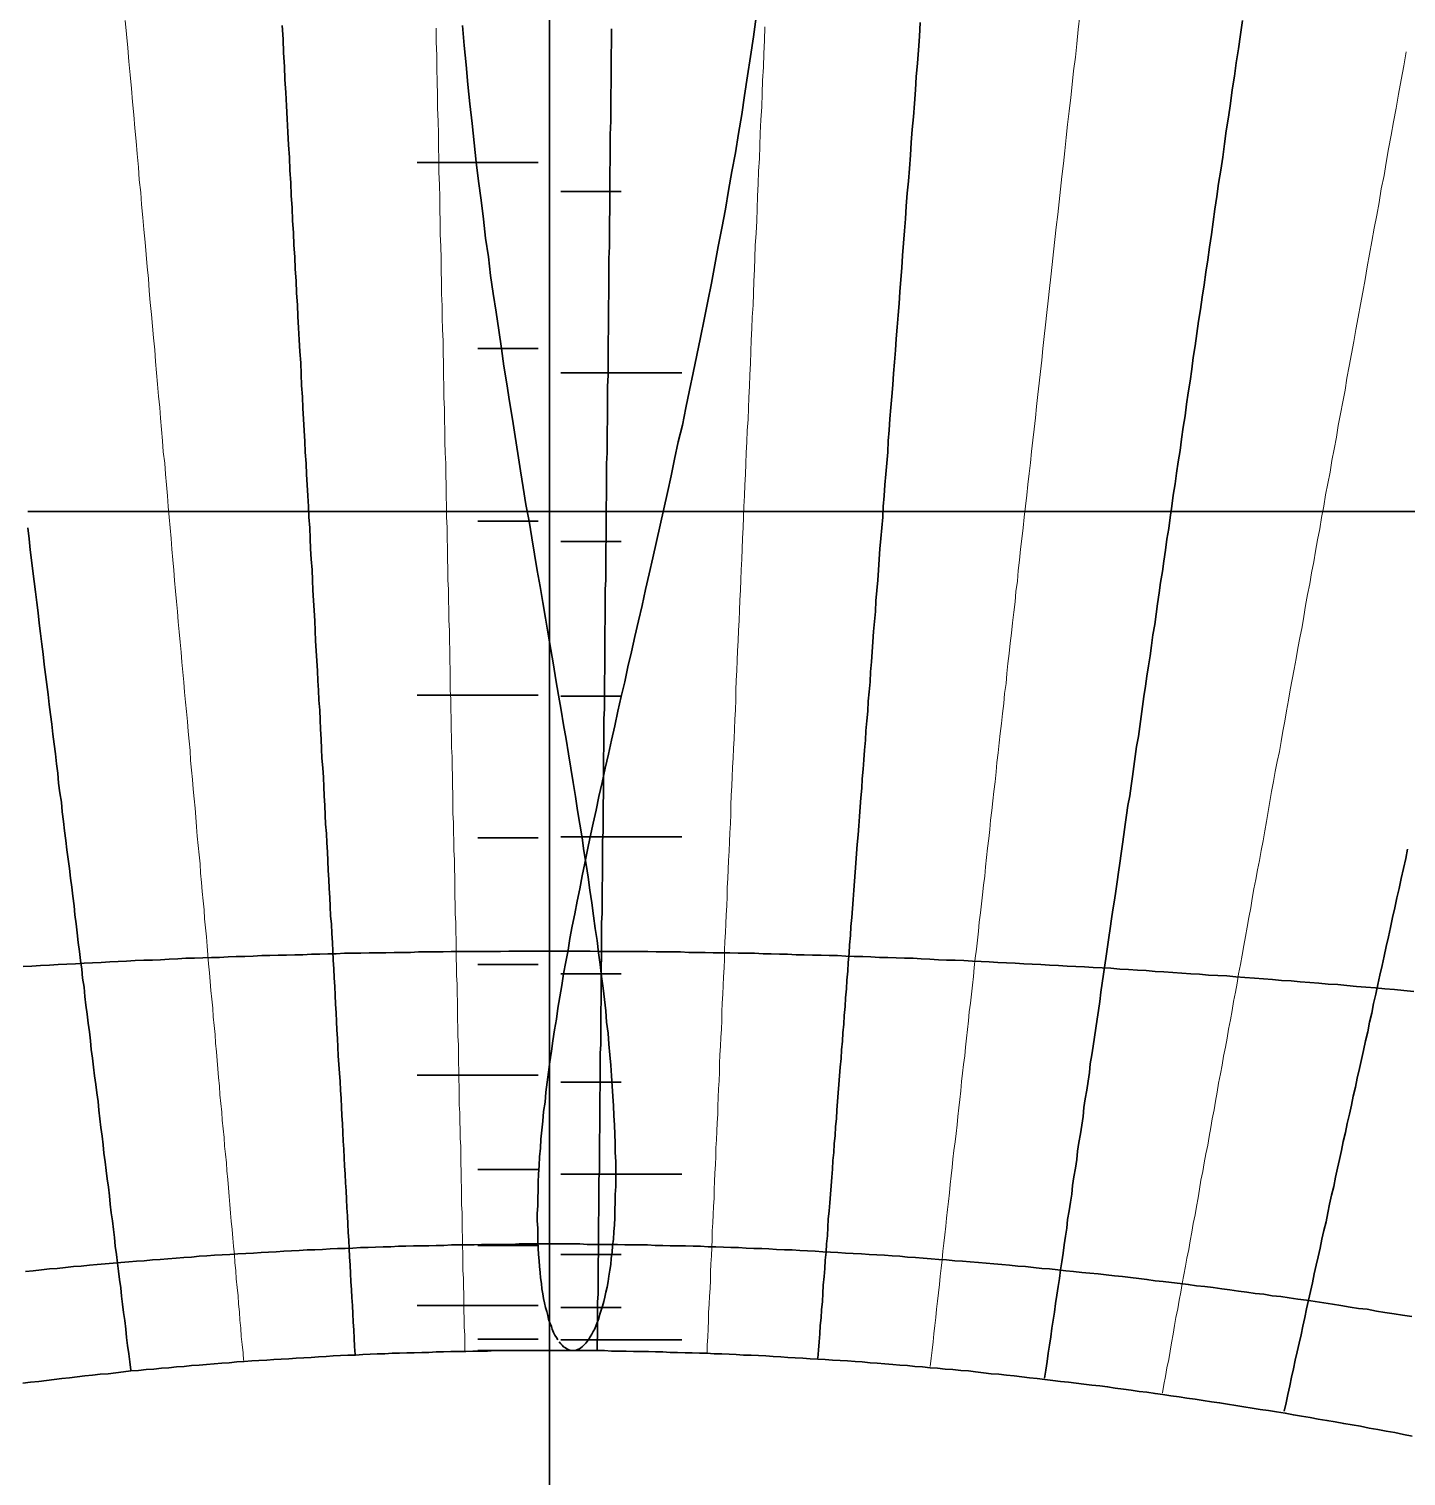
# Model space of a CAD drawing. Header units: millimetres. Extents: x 10 to 831, y 10 to 584.
# Drawn here: x 438.51 to 468.9, y 405 to 436.91 of the extents above; entities that cross this region are included whole.
import ezdxf

# ---------------------------------------------------------------- set-up
doc = ezdxf.new("R2010")
doc.units = ezdxf.units.MM
for name, color, linetype, true_color in [('C1d1b19', 7, 'Continuous', 0x1d1b19), ('C6b4c8a', 7, 'Continuous', 0x6b4c8a), ('Cb4532a', 7, 'Continuous', 0xb4532a), ('Cb8862b', 7, 'Continuous', 0xb8862b)]:
    doc.layers.add(name, color=color, linetype=linetype, true_color=true_color)

msp = doc.modelspace()

# ---------------------------------------------------------------- linework, layer by layer
at = {"layer": 'C1d1b19', "lineweight": 13}
for points in [[(461.7, 437.21), (461.66, 436.9), (461.63, 436.59), (461.6, 436.29), (461.56, 435.99), (461.53, 435.69), (461.5, 435.4), (461.46, 435.1), (461.43, 434.81), (461.4, 434.52), (461.37, 434.23), (461.34, 433.95), (461.3, 433.66), (461.27, 433.38), (461.24, 433.1), (461.21, 432.82), (461.18, 432.54), (461.15, 432.27), (461.12, 432), (461.09, 431.72), (461.06, 431.45), (461.03, 431.19), (461, 430.92), (460.97, 430.66), (460.94, 430.39), (460.91, 430.13), (460.88, 429.87), (460.86, 429.61), (460.83, 429.36), (460.8, 429.1), (460.77, 428.85), (460.74, 428.59), (460.72, 428.34), (460.69, 428.09), (460.66, 427.85), (460.63, 427.6), (460.61, 427.35), (460.58, 427.11), (460.55, 426.87), (460.53, 426.63), (460.5, 426.39), (460.47, 426.15), (460.45, 425.91), (460.42, 425.67), (460.39, 425.44), (460.37, 425.2), (460.34, 424.97), (460.32, 424.74), (460.29, 424.51), (460.27, 424.28), (460.24, 424.05), (460.21, 423.82), (460.19, 423.59), (460.16, 423.37), (460.14, 423.14), (460.11, 422.92), (460.09, 422.7), (460.07, 422.48), (460.04, 422.26), (460.02, 422.04), (459.99, 421.82), (459.97, 421.6), (459.94, 421.38), (459.92, 421.17), (459.9, 420.95), (459.87, 420.74), (459.85, 420.53), (459.83, 420.31), (459.8, 420.1), (459.78, 419.89), (459.76, 419.68), (459.73, 419.47), (459.71, 419.26), (459.69, 419.06), (459.66, 418.85), (459.64, 418.64), (459.62, 418.44), (459.6, 418.23), (459.57, 418.03), (459.55, 417.82), (459.53, 417.62), (459.51, 417.42), (459.48, 417.22), (459.46, 417.02), (459.44, 416.82), (459.42, 416.62), (459.39, 416.42), (459.37, 416.22), (459.35, 416.02), (459.33, 415.83), (459.31, 415.63), (459.29, 415.43), (459.26, 415.24), (459.24, 415.04), (459.22, 414.85), (459.2, 414.66), (459.18, 414.46), (459.16, 414.27), (459.13, 414.08), (459.11, 413.89), (459.09, 413.7), (459.07, 413.5), (459.05, 413.31), (459.03, 413.12), (459.01, 412.93), (458.99, 412.75), (458.97, 412.56), (458.95, 412.37), (458.92, 412.18), (458.9, 411.99), (458.88, 411.81), (458.86, 411.62), (458.84, 411.43), (458.82, 411.25), (458.8, 411.06), (458.78, 410.88), (458.76, 410.69), (458.74, 410.51), (458.72, 410.32), (458.7, 410.14), (458.68, 409.96), (458.66, 409.77), (458.64, 409.59), (458.62, 409.41), (458.6, 409.23), (458.58, 409.04), (458.56, 408.86), (458.54, 408.68), (458.52, 408.5), (458.5, 408.32), (458.48, 408.14), (458.46, 407.96), (458.44, 407.78), (458.42, 407.6), (458.4, 407.42)], [(440.64, 437.1), (440.67, 436.8), (440.7, 436.5), (440.72, 436.2), (440.75, 435.9), (440.78, 435.6), (440.8, 435.31), (440.83, 435.02), (440.85, 434.73), (440.88, 434.44), (440.9, 434.16), (440.93, 433.87), (440.95, 433.59), (440.98, 433.31), (441, 433.04), (441.03, 432.76), (441.05, 432.49), (441.08, 432.21), (441.1, 431.94), (441.12, 431.67), (441.15, 431.41), (441.17, 431.14), (441.19, 430.88), (441.22, 430.62), (441.24, 430.36), (441.26, 430.1), (441.29, 429.84), (441.31, 429.58), (441.33, 429.33), (441.35, 429.08), (441.37, 428.82), (441.4, 428.57), (441.42, 428.33), (441.44, 428.08), (441.46, 427.83), (441.48, 427.59), (441.51, 427.34), (441.53, 427.1), (441.55, 426.86), (441.57, 426.62), (441.59, 426.38), (441.61, 426.15), (441.63, 425.91), (441.65, 425.68), (441.67, 425.44), (441.69, 425.21), (441.71, 424.98), (441.73, 424.75), (441.75, 424.52), (441.77, 424.29), (441.79, 424.07), (441.81, 423.84), (441.83, 423.62), (441.85, 423.39), (441.87, 423.17), (441.89, 422.95), (441.91, 422.73), (441.93, 422.51), (441.95, 422.29), (441.97, 422.07), (441.99, 421.86), (442.01, 421.64), (442.03, 421.42), (442.05, 421.21), (442.07, 421), (442.08, 420.78), (442.1, 420.57), (442.12, 420.36), (442.14, 420.15), (442.16, 419.94), (442.18, 419.73), (442.2, 419.53), (442.21, 419.32), (442.23, 419.11), (442.25, 418.91), (442.27, 418.7), (442.29, 418.5), (442.3, 418.3), (442.32, 418.09), (442.34, 417.89), (442.36, 417.69), (442.38, 417.49), (442.39, 417.29), (442.41, 417.09), (442.43, 416.89), (442.45, 416.69), (442.46, 416.5), (442.48, 416.3), (442.5, 416.1), (442.51, 415.91), (442.53, 415.71), (442.55, 415.52), (442.57, 415.32), (442.58, 415.13), (442.6, 414.94), (442.62, 414.74), (442.63, 414.55), (442.65, 414.36), (442.67, 414.17), (442.68, 413.98), (442.7, 413.79), (442.72, 413.6), (442.73, 413.41), (442.75, 413.22), (442.77, 413.03), (442.78, 412.85), (442.8, 412.66), (442.82, 412.47), (442.83, 412.28), (442.85, 412.1), (442.87, 411.91), (442.88, 411.73), (442.9, 411.54), (442.92, 411.36), (442.93, 411.17), (442.95, 410.99), (442.96, 410.8), (442.98, 410.62), (443, 410.44), (443.01, 410.25), (443.03, 410.07), (443.05, 409.89), (443.06, 409.71), (443.08, 409.53), (443.09, 409.35), (443.11, 409.16), (443.13, 408.98), (443.14, 408.8), (443.16, 408.62), (443.17, 408.44), (443.19, 408.26), (443.2, 408.08), (443.22, 407.9), (443.24, 407.72), (443.25, 407.55)], [(447.5, 436.93), (447.5, 436.63), (447.51, 436.33), (447.51, 436.04), (447.52, 435.75), (447.53, 435.46), (447.53, 435.17), (447.54, 434.88), (447.55, 434.6), (447.55, 434.32), (447.56, 434.03), (447.56, 433.76), (447.57, 433.48), (447.58, 433.2), (447.58, 432.93), (447.59, 432.66), (447.59, 432.39), (447.6, 432.12), (447.61, 431.86), (447.61, 431.59), (447.62, 431.33), (447.62, 431.07), (447.63, 430.81), (447.63, 430.55), (447.64, 430.29), (447.65, 430.04), (447.65, 429.79), (447.66, 429.53), (447.66, 429.28), (447.67, 429.03), (447.67, 428.79), (447.68, 428.54), (447.68, 428.3), (447.69, 428.05), (447.69, 427.81), (447.7, 427.57), (447.71, 427.33), (447.71, 427.09), (447.72, 426.85), (447.72, 426.62), (447.73, 426.38), (447.73, 426.15), (447.74, 425.92), (447.74, 425.69), (447.75, 425.46), (447.75, 425.23), (447.76, 425), (447.76, 424.77), (447.77, 424.55), (447.77, 424.32), (447.78, 424.1), (447.78, 423.88), (447.79, 423.65), (447.79, 423.43), (447.8, 423.21), (447.8, 422.99), (447.81, 422.78), (447.81, 422.56), (447.81, 422.34), (447.82, 422.13), (447.82, 421.92), (447.83, 421.7), (447.83, 421.49), (447.84, 421.28), (447.84, 421.07), (447.85, 420.86), (447.85, 420.65), (447.86, 420.44), (447.86, 420.23), (447.87, 420.03), (447.87, 419.82), (447.87, 419.62), (447.88, 419.41), (447.88, 419.21), (447.89, 419), (447.89, 418.8), (447.9, 418.6), (447.9, 418.4), (447.91, 418.2), (447.91, 418), (447.91, 417.8), (447.92, 417.6), (447.92, 417.4), (447.93, 417.21), (447.93, 417.01), (447.94, 416.82), (447.94, 416.62), (447.94, 416.43), (447.95, 416.23), (447.95, 416.04), (447.96, 415.85), (447.96, 415.65), (447.97, 415.46), (447.97, 415.27), (447.97, 415.08), (447.98, 414.89), (447.98, 414.7), (447.99, 414.51), (447.99, 414.32), (447.99, 414.13), (448, 413.94), (448, 413.76), (448.01, 413.57), (448.01, 413.38), (448.01, 413.19), (448.02, 413.01), (448.02, 412.82), (448.03, 412.64), (448.03, 412.45), (448.04, 412.27), (448.04, 412.09), (448.04, 411.9), (448.05, 411.72), (448.05, 411.54), (448.06, 411.35), (448.06, 411.17), (448.06, 410.99), (448.07, 410.81), (448.07, 410.63), (448.07, 410.44), (448.08, 410.26), (448.08, 410.08), (448.09, 409.9), (448.09, 409.72), (448.09, 409.54), (448.1, 409.36), (448.1, 409.18), (448.11, 409.01), (448.11, 408.83), (448.11, 408.65), (448.12, 408.47), (448.12, 408.29), (448.13, 408.11), (448.13, 407.94), (448.13, 407.76)], [(454.75, 436.96), (454.74, 436.66), (454.73, 436.37), (454.72, 436.07), (454.7, 435.78), (454.69, 435.49), (454.68, 435.2), (454.66, 434.91), (454.65, 434.62), (454.64, 434.34), (454.63, 434.06), (454.61, 433.78), (454.6, 433.5), (454.59, 433.23), (454.58, 432.95), (454.57, 432.68), (454.56, 432.41), (454.54, 432.14), (454.53, 431.87), (454.52, 431.61), (454.51, 431.35), (454.5, 431.08), (454.49, 430.82), (454.47, 430.56), (454.46, 430.31), (454.45, 430.05), (454.44, 429.8), (454.43, 429.54), (454.42, 429.29), (454.41, 429.04), (454.4, 428.79), (454.39, 428.55), (454.38, 428.3), (454.36, 428.06), (454.35, 427.81), (454.34, 427.57), (454.33, 427.33), (454.32, 427.09), (454.31, 426.86), (454.3, 426.62), (454.29, 426.38), (454.28, 426.15), (454.27, 425.92), (454.26, 425.68), (454.25, 425.45), (454.24, 425.22), (454.23, 424.99), (454.22, 424.77), (454.21, 424.54), (454.2, 424.32), (454.19, 424.09), (454.18, 423.87), (454.17, 423.65), (454.16, 423.42), (454.15, 423.2), (454.14, 422.99), (454.13, 422.77), (454.12, 422.55), (454.11, 422.33), (454.11, 422.12), (454.1, 421.9), (454.09, 421.69), (454.08, 421.48), (454.07, 421.26), (454.06, 421.05), (454.05, 420.84), (454.04, 420.63), (454.03, 420.42), (454.02, 420.22), (454.01, 420.01), (454, 419.8), (454, 419.6), (453.99, 419.39), (453.98, 419.19), (453.97, 418.99), (453.96, 418.78), (453.95, 418.58), (453.94, 418.38), (453.93, 418.18), (453.92, 417.98), (453.92, 417.78), (453.91, 417.58), (453.9, 417.38), (453.89, 417.18), (453.88, 416.99), (453.87, 416.79), (453.86, 416.6), (453.86, 416.4), (453.85, 416.21), (453.84, 416.01), (453.83, 415.82), (453.82, 415.63), (453.81, 415.43), (453.8, 415.24), (453.8, 415.05), (453.79, 414.86), (453.78, 414.67), (453.77, 414.48), (453.76, 414.29), (453.75, 414.1), (453.75, 413.91), (453.74, 413.72), (453.73, 413.54), (453.72, 413.35), (453.71, 413.16), (453.71, 412.98), (453.7, 412.79), (453.69, 412.61), (453.68, 412.42), (453.67, 412.24), (453.67, 412.05), (453.66, 411.87), (453.65, 411.68), (453.64, 411.5), (453.63, 411.32), (453.63, 411.13), (453.62, 410.95), (453.61, 410.77), (453.6, 410.59), (453.59, 410.41), (453.59, 410.23), (453.58, 410.04), (453.57, 409.86), (453.56, 409.68), (453.55, 409.5), (453.55, 409.32), (453.54, 409.14), (453.53, 408.97), (453.52, 408.79), (453.51, 408.61), (453.51, 408.43), (453.5, 408.25), (453.49, 408.07), (453.48, 407.89), (453.48, 407.72)], [(468.9, 436.41), (468.85, 436.1), (468.79, 435.79), (468.73, 435.48), (468.68, 435.17), (468.62, 434.87), (468.57, 434.57), (468.51, 434.27), (468.46, 433.97), (468.41, 433.68), (468.35, 433.39), (468.3, 433.09), (468.25, 432.81), (468.19, 432.52), (468.14, 432.23), (468.09, 431.95), (468.04, 431.67), (467.99, 431.39), (467.94, 431.11), (467.89, 430.84), (467.84, 430.56), (467.79, 430.29), (467.74, 430.02), (467.69, 429.75), (467.64, 429.48), (467.59, 429.21), (467.55, 428.95), (467.5, 428.69), (467.45, 428.43), (467.4, 428.17), (467.36, 427.91), (467.31, 427.65), (467.26, 427.4), (467.22, 427.14), (467.17, 426.89), (467.12, 426.64), (467.08, 426.39), (467.03, 426.14), (466.99, 425.89), (466.94, 425.65), (466.9, 425.4), (466.86, 425.16), (466.81, 424.92), (466.77, 424.68), (466.72, 424.44), (466.68, 424.2), (466.64, 423.96), (466.6, 423.73), (466.55, 423.49), (466.51, 423.26), (466.47, 423.03), (466.43, 422.8), (466.38, 422.57), (466.34, 422.34), (466.3, 422.11), (466.26, 421.88), (466.22, 421.65), (466.18, 421.43), (466.14, 421.2), (466.1, 420.98), (466.05, 420.76), (466.01, 420.54), (465.97, 420.32), (465.93, 420.1), (465.89, 419.88), (465.85, 419.66), (465.82, 419.44), (465.78, 419.23), (465.74, 419.01), (465.7, 418.8), (465.66, 418.58), (465.62, 418.37), (465.58, 418.16), (465.54, 417.95), (465.5, 417.74), (465.47, 417.53), (465.43, 417.32), (465.39, 417.11), (465.35, 416.9), (465.32, 416.7), (465.28, 416.49), (465.24, 416.28), (465.2, 416.08), (465.17, 415.87), (465.13, 415.67), (465.09, 415.47), (465.06, 415.27), (465.02, 415.06), (464.98, 414.86), (464.95, 414.66), (464.91, 414.46), (464.87, 414.26), (464.84, 414.06), (464.8, 413.87), (464.76, 413.67), (464.73, 413.47), (464.69, 413.27), (464.66, 413.08), (464.62, 412.88), (464.59, 412.69), (464.55, 412.49), (464.52, 412.3), (464.48, 412.11), (464.44, 411.91), (464.41, 411.72), (464.37, 411.53), (464.34, 411.33), (464.31, 411.14), (464.27, 410.95), (464.24, 410.76), (464.2, 410.57), (464.17, 410.38), (464.13, 410.19), (464.1, 410), (464.06, 409.81), (464.03, 409.63), (463.99, 409.44), (463.96, 409.25), (463.93, 409.06), (463.89, 408.88), (463.86, 408.69), (463.82, 408.5), (463.79, 408.32), (463.76, 408.13), (463.72, 407.94), (463.69, 407.76), (463.66, 407.57), (463.62, 407.39), (463.59, 407.2), (463.55, 407.02), (463.52, 406.84)]]:
    msp.add_lwpolyline(points, dxfattribs=at)
at = {"layer": 'C1d1b19', "lineweight": 30}
for points in [[(444.1, 436.99), (444.12, 436.69), (444.13, 436.39), (444.15, 436.09), (444.16, 435.8), (444.18, 435.51), (444.2, 435.22), (444.21, 434.93), (444.23, 434.64), (444.24, 434.36), (444.26, 434.08), (444.27, 433.8), (444.29, 433.52), (444.3, 433.24), (444.32, 432.97), (444.33, 432.69), (444.35, 432.42), (444.36, 432.15), (444.38, 431.89), (444.39, 431.62), (444.41, 431.36), (444.42, 431.09), (444.44, 430.83), (444.45, 430.57), (444.46, 430.32), (444.48, 430.06), (444.49, 429.8), (444.51, 429.55), (444.52, 429.3), (444.53, 429.05), (444.55, 428.8), (444.56, 428.55), (444.57, 428.31), (444.59, 428.06), (444.6, 427.82), (444.61, 427.58), (444.63, 427.33), (444.64, 427.09), (444.65, 426.86), (444.67, 426.62), (444.68, 426.38), (444.69, 426.15), (444.71, 425.91), (444.72, 425.68), (444.73, 425.45), (444.74, 425.22), (444.76, 424.99), (444.77, 424.76), (444.78, 424.54), (444.79, 424.31), (444.81, 424.09), (444.82, 423.86), (444.83, 423.64), (444.84, 423.42), (444.85, 423.2), (444.87, 422.98), (444.88, 422.76), (444.89, 422.54), (444.9, 422.33), (444.91, 422.11), (444.93, 421.89), (444.94, 421.68), (444.95, 421.47), (444.96, 421.25), (444.97, 421.04), (444.98, 420.83), (445, 420.62), (445.01, 420.41), (445.02, 420.2), (445.03, 420), (445.04, 419.79), (445.05, 419.58), (445.06, 419.38), (445.08, 419.17), (445.09, 418.97), (445.1, 418.77), (445.11, 418.57), (445.12, 418.36), (445.13, 418.16), (445.14, 417.96), (445.15, 417.76), (445.16, 417.56), (445.17, 417.36), (445.19, 417.17), (445.2, 416.97), (445.21, 416.77), (445.22, 416.58), (445.23, 416.38), (445.24, 416.19), (445.25, 415.99), (445.26, 415.8), (445.27, 415.61), (445.28, 415.41), (445.29, 415.22), (445.3, 415.03), (445.31, 414.84), (445.32, 414.65), (445.33, 414.46), (445.34, 414.27), (445.35, 414.08), (445.37, 413.89), (445.38, 413.7), (445.39, 413.51), (445.4, 413.33), (445.41, 413.14), (445.42, 412.95), (445.43, 412.77), (445.44, 412.58), (445.45, 412.39), (445.46, 412.21), (445.47, 412.02), (445.48, 411.84), (445.49, 411.66), (445.5, 411.47), (445.51, 411.29), (445.52, 411.11), (445.53, 410.92), (445.54, 410.74), (445.55, 410.56), (445.56, 410.38), (445.57, 410.2), (445.58, 410.02), (445.59, 409.84), (445.6, 409.65), (445.61, 409.47), (445.62, 409.29), (445.63, 409.11), (445.64, 408.94), (445.65, 408.76), (445.66, 408.58), (445.67, 408.4), (445.68, 408.22), (445.69, 408.04), (445.7, 407.86), (445.71, 407.68)], [(451.37, 436.92), (451.37, 436.62), (451.36, 436.33), (451.36, 436.03), (451.36, 435.74), (451.35, 435.45), (451.35, 435.16), (451.35, 434.88), (451.34, 434.59), (451.34, 434.31), (451.34, 434.03), (451.33, 433.75), (451.33, 433.47), (451.33, 433.2), (451.33, 432.93), (451.32, 432.66), (451.32, 432.39), (451.32, 432.12), (451.31, 431.85), (451.31, 431.59), (451.31, 431.33), (451.31, 431.07), (451.3, 430.81), (451.3, 430.55), (451.3, 430.29), (451.29, 430.04), (451.29, 429.78), (451.29, 429.53), (451.29, 429.28), (451.28, 429.03), (451.28, 428.79), (451.28, 428.54), (451.28, 428.29), (451.27, 428.05), (451.27, 427.81), (451.27, 427.57), (451.26, 427.33), (451.26, 427.09), (451.26, 426.85), (451.26, 426.62), (451.25, 426.38), (451.25, 426.15), (451.25, 425.92), (451.25, 425.69), (451.24, 425.46), (451.24, 425.23), (451.24, 425), (451.24, 424.77), (451.23, 424.55), (451.23, 424.32), (451.23, 424.1), (451.23, 423.88), (451.22, 423.66), (451.22, 423.43), (451.22, 423.22), (451.22, 423), (451.22, 422.78), (451.21, 422.56), (451.21, 422.35), (451.21, 422.13), (451.21, 421.92), (451.2, 421.7), (451.2, 421.49), (451.2, 421.28), (451.2, 421.07), (451.19, 420.86), (451.19, 420.65), (451.19, 420.44), (451.19, 420.24), (451.19, 420.03), (451.18, 419.82), (451.18, 419.62), (451.18, 419.42), (451.18, 419.21), (451.17, 419.01), (451.17, 418.81), (451.17, 418.61), (451.17, 418.4), (451.17, 418.2), (451.16, 418.01), (451.16, 417.81), (451.16, 417.61), (451.16, 417.41), (451.15, 417.21), (451.15, 417.02), (451.15, 416.82), (451.15, 416.63), (451.15, 416.43), (451.14, 416.24), (451.14, 416.04), (451.14, 415.85), (451.14, 415.66), (451.14, 415.47), (451.13, 415.28), (451.13, 415.09), (451.13, 414.9), (451.13, 414.71), (451.13, 414.52), (451.12, 414.33), (451.12, 414.14), (451.12, 413.95), (451.12, 413.76), (451.12, 413.58), (451.11, 413.39), (451.11, 413.2), (451.11, 413.02), (451.11, 412.83), (451.11, 412.65), (451.1, 412.46), (451.1, 412.28), (451.1, 412.09), (451.1, 411.91), (451.1, 411.73), (451.09, 411.54), (451.09, 411.36), (451.09, 411.18), (451.09, 411), (451.09, 410.82), (451.08, 410.63), (451.08, 410.45), (451.08, 410.27), (451.08, 410.09), (451.08, 409.91), (451.07, 409.73), (451.07, 409.55), (451.07, 409.37), (451.07, 409.19), (451.07, 409.02), (451.06, 408.84), (451.06, 408.66), (451.06, 408.48), (451.06, 408.3), (451.06, 408.12), (451.05, 407.95), (451.05, 407.77)], [(458.18, 437.06), (458.16, 436.75), (458.14, 436.45), (458.12, 436.16), (458.09, 435.86), (458.07, 435.57), (458.05, 435.27), (458.03, 434.98), (458, 434.7), (457.98, 434.41), (457.96, 434.13), (457.94, 433.84), (457.92, 433.56), (457.89, 433.29), (457.87, 433.01), (457.85, 432.73), (457.83, 432.46), (457.81, 432.19), (457.79, 431.92), (457.77, 431.65), (457.75, 431.39), (457.73, 431.12), (457.71, 430.86), (457.69, 430.6), (457.67, 430.34), (457.65, 430.08), (457.63, 429.83), (457.61, 429.57), (457.59, 429.32), (457.57, 429.07), (457.55, 428.81), (457.53, 428.57), (457.51, 428.32), (457.49, 428.07), (457.47, 427.83), (457.46, 427.58), (457.44, 427.34), (457.42, 427.1), (457.4, 426.86), (457.38, 426.62), (457.36, 426.38), (457.35, 426.15), (457.33, 425.91), (457.31, 425.68), (457.29, 425.45), (457.27, 425.22), (457.26, 424.98), (457.24, 424.76), (457.22, 424.53), (457.2, 424.3), (457.19, 424.07), (457.17, 423.85), (457.15, 423.63), (457.13, 423.4), (457.12, 423.18), (457.1, 422.96), (457.08, 422.74), (457.07, 422.52), (457.05, 422.3), (457.03, 422.09), (457.02, 421.87), (457, 421.66), (456.98, 421.44), (456.97, 421.23), (456.95, 421.01), (456.93, 420.8), (456.92, 420.59), (456.9, 420.38), (456.89, 420.17), (456.87, 419.96), (456.85, 419.76), (456.84, 419.55), (456.82, 419.34), (456.81, 419.14), (456.79, 418.93), (456.77, 418.73), (456.76, 418.52), (456.74, 418.32), (456.73, 418.12), (456.71, 417.92), (456.7, 417.72), (456.68, 417.52), (456.67, 417.32), (456.65, 417.12), (456.64, 416.92), (456.62, 416.72), (456.61, 416.53), (456.59, 416.33), (456.58, 416.14), (456.56, 415.94), (456.55, 415.75), (456.53, 415.55), (456.52, 415.36), (456.5, 415.16), (456.49, 414.97), (456.47, 414.78), (456.46, 414.59), (456.44, 414.4), (456.43, 414.21), (456.41, 414.02), (456.4, 413.83), (456.38, 413.64), (456.37, 413.45), (456.35, 413.26), (456.34, 413.07), (456.33, 412.89), (456.31, 412.7), (456.3, 412.51), (456.28, 412.33), (456.27, 412.14), (456.25, 411.96), (456.24, 411.77), (456.23, 411.59), (456.21, 411.4), (456.2, 411.22), (456.18, 411.03), (456.17, 410.85), (456.15, 410.67), (456.14, 410.49), (456.13, 410.3), (456.11, 410.12), (456.1, 409.94), (456.08, 409.76), (456.07, 409.58), (456.06, 409.4), (456.04, 409.21), (456.03, 409.03), (456.02, 408.85), (456, 408.67), (455.99, 408.49), (455.97, 408.32), (455.96, 408.14), (455.95, 407.96), (455.93, 407.78), (455.92, 407.6)], [(465.29, 437.1), (465.24, 436.79), (465.2, 436.48), (465.15, 436.17), (465.11, 435.87), (465.06, 435.57), (465.02, 435.27), (464.98, 434.97), (464.93, 434.67), (464.89, 434.38), (464.85, 434.09), (464.81, 433.8), (464.76, 433.51), (464.72, 433.22), (464.68, 432.94), (464.64, 432.66), (464.6, 432.38), (464.56, 432.1), (464.52, 431.82), (464.48, 431.55), (464.44, 431.27), (464.4, 431), (464.36, 430.73), (464.32, 430.47), (464.28, 430.2), (464.24, 429.93), (464.2, 429.67), (464.17, 429.41), (464.13, 429.15), (464.09, 428.89), (464.05, 428.64), (464.02, 428.38), (463.98, 428.13), (463.94, 427.87), (463.91, 427.62), (463.87, 427.37), (463.83, 427.12), (463.8, 426.88), (463.76, 426.63), (463.73, 426.39), (463.69, 426.14), (463.66, 425.9), (463.62, 425.66), (463.59, 425.42), (463.55, 425.18), (463.52, 424.95), (463.48, 424.71), (463.45, 424.48), (463.41, 424.24), (463.38, 424.01), (463.35, 423.78), (463.31, 423.55), (463.28, 423.32), (463.25, 423.09), (463.21, 422.87), (463.18, 422.64), (463.15, 422.42), (463.11, 422.19), (463.08, 421.97), (463.05, 421.75), (463.02, 421.53), (462.99, 421.31), (462.95, 421.09), (462.92, 420.87), (462.89, 420.65), (462.86, 420.43), (462.83, 420.22), (462.8, 420), (462.76, 419.79), (462.73, 419.58), (462.7, 419.37), (462.67, 419.15), (462.64, 418.94), (462.61, 418.73), (462.58, 418.52), (462.55, 418.32), (462.52, 418.11), (462.49, 417.9), (462.46, 417.7), (462.43, 417.49), (462.4, 417.29), (462.37, 417.08), (462.34, 416.88), (462.31, 416.67), (462.28, 416.47), (462.25, 416.27), (462.22, 416.07), (462.19, 415.87), (462.16, 415.67), (462.14, 415.47), (462.11, 415.27), (462.08, 415.08), (462.05, 414.88), (462.02, 414.68), (461.99, 414.48), (461.96, 414.29), (461.93, 414.09), (461.91, 413.9), (461.88, 413.71), (461.85, 413.51), (461.82, 413.32), (461.79, 413.13), (461.77, 412.93), (461.74, 412.74), (461.71, 412.55), (461.68, 412.36), (461.65, 412.17), (461.63, 411.98), (461.6, 411.79), (461.57, 411.6), (461.54, 411.41), (461.52, 411.22), (461.49, 411.04), (461.46, 410.85), (461.43, 410.66), (461.41, 410.47), (461.38, 410.29), (461.35, 410.1), (461.33, 409.92), (461.3, 409.73), (461.27, 409.55), (461.25, 409.36), (461.22, 409.18), (461.19, 408.99), (461.16, 408.81), (461.14, 408.62), (461.11, 408.44), (461.08, 408.26), (461.06, 408.07), (461.03, 407.89), (461, 407.71), (460.98, 407.53), (460.95, 407.34), (460.92, 407.16)], [(449.75, 433.97), (447.08, 433.97)], [(450.25, 433.33), (451.58, 433.33)], [(449.75, 429.87), (448.42, 429.87)], [(450.25, 429.33), (452.92, 429.33)], [(449.75, 426.06), (448.42, 426.06)], [(438.49, 425.91), (438.52, 425.67), (438.54, 425.43), (438.57, 425.2), (438.6, 424.96), (438.63, 424.73), (438.66, 424.5), (438.69, 424.27), (438.72, 424.04), (438.74, 423.81), (438.77, 423.58), (438.8, 423.35), (438.83, 423.13), (438.85, 422.9), (438.88, 422.68), (438.91, 422.46), (438.94, 422.24), (438.96, 422.02), (438.99, 421.8), (439.02, 421.58), (439.04, 421.36), (439.07, 421.14), (439.1, 420.93), (439.12, 420.71), (439.15, 420.5), (439.17, 420.28), (439.2, 420.07), (439.23, 419.86), (439.25, 419.65), (439.28, 419.44), (439.3, 419.23), (439.33, 419.02), (439.35, 418.81), (439.38, 418.61), (439.41, 418.4), (439.43, 418.19), (439.46, 417.99), (439.48, 417.79), (439.51, 417.58), (439.53, 417.38), (439.56, 417.18), (439.58, 416.98), (439.6, 416.77), (439.63, 416.57), (439.65, 416.37), (439.68, 416.18), (439.7, 415.98), (439.73, 415.78), (439.75, 415.58), (439.77, 415.39), (439.8, 415.19), (439.82, 414.99), (439.85, 414.8), (439.87, 414.6), (439.89, 414.41), (439.92, 414.22), (439.94, 414.02), (439.96, 413.83), (439.99, 413.64), (440.01, 413.45), (440.04, 413.26), (440.06, 413.07), (440.08, 412.88), (440.1, 412.69), (440.13, 412.5), (440.15, 412.31), (440.17, 412.12), (440.2, 411.93), (440.22, 411.74), (440.24, 411.56), (440.27, 411.37), (440.29, 411.18), (440.31, 411), (440.33, 410.81), (440.36, 410.63), (440.38, 410.44), (440.4, 410.26), (440.42, 410.07), (440.45, 409.89), (440.47, 409.7), (440.49, 409.52), (440.51, 409.34), (440.54, 409.15), (440.56, 408.97), (440.58, 408.79), (440.6, 408.61), (440.63, 408.43), (440.65, 408.24), (440.67, 408.06), (440.69, 407.88), (440.72, 407.7), (440.74, 407.52), (440.76, 407.34)], [(450.25, 425.61), (451.58, 425.61)], [(449.75, 422.22), (447.08, 422.22)], [(450.25, 422.2), (451.58, 422.2)], [(449.75, 419.08), (448.42, 419.08)], [(450.25, 419.1), (452.92, 419.1)], [(468.93, 418.83), (468.89, 418.62), (468.84, 418.4), (468.79, 418.18), (468.74, 417.96), (468.69, 417.75), (468.65, 417.53), (468.6, 417.32), (468.55, 417.1), (468.51, 416.89), (468.46, 416.68), (468.41, 416.47), (468.37, 416.26), (468.32, 416.05), (468.27, 415.84), (468.23, 415.63), (468.18, 415.42), (468.14, 415.21), (468.09, 415.01), (468.05, 414.8), (468, 414.6), (467.96, 414.39), (467.91, 414.19), (467.87, 413.99), (467.82, 413.78), (467.78, 413.58), (467.73, 413.38), (467.69, 413.18), (467.65, 412.98), (467.6, 412.78), (467.56, 412.58), (467.51, 412.38), (467.47, 412.18), (467.43, 411.98), (467.38, 411.79), (467.34, 411.59), (467.3, 411.39), (467.25, 411.2), (467.21, 411), (467.17, 410.81), (467.13, 410.61), (467.08, 410.42), (467.04, 410.23), (467, 410.03), (466.96, 409.84), (466.91, 409.65), (466.87, 409.46), (466.83, 409.26), (466.79, 409.07), (466.74, 408.88), (466.7, 408.69), (466.66, 408.5), (466.62, 408.31), (466.58, 408.12), (466.54, 407.93), (466.49, 407.74), (466.45, 407.56), (466.41, 407.37), (466.37, 407.18), (466.33, 406.99), (466.29, 406.8), (466.25, 406.62), (466.21, 406.43)], [(449.75, 416.28), (448.42, 416.28)], [(450.25, 416.08), (451.58, 416.08)], [(449.75, 413.84), (447.08, 413.84)], [(450.25, 413.69), (451.58, 413.69)], [(449.75, 411.76), (448.42, 411.76)], [(450.25, 411.66), (452.92, 411.66)], [(449.75, 410.09), (448.42, 410.09)], [(450.25, 409.89), (451.58, 409.89)], [(449.75, 408.76), (447.08, 408.76)], [(450.25, 408.72), (451.58, 408.72)], [(449.75, 408.02), (448.42, 408.02)], [(450.25, 408.01), (452.92, 408.01)], [(449.75, 407.77), (448.42, 407.77)]]:
    msp.add_lwpolyline(points, dxfattribs=at)
at = {"layer": 'C1d1b19', "lineweight": 40}
for radius in [120.83, 105.83]:
    msp.add_circle((450, 394), radius, dxfattribs=at)
at = {"layer": 'C6b4c8a', "lineweight": 30}
for points in [[(448.08, 436.99), (448.12, 436.55), (448.16, 436.12), (448.2, 435.69), (448.24, 435.26), (448.29, 434.83), (448.34, 434.4), (448.38, 433.98), (448.43, 433.56), (448.49, 433.14), (448.54, 432.72), (448.59, 432.3), (448.65, 431.89), (448.7, 431.48), (448.76, 431.08), (448.82, 430.67), (448.88, 430.27), (448.94, 429.87), (448.99, 429.48), (449.06, 429.09), (449.12, 428.7), (449.18, 428.31), (449.24, 427.93), (449.3, 427.55), (449.36, 427.17), (449.42, 426.8), (449.48, 426.43), (449.55, 426.06), (449.61, 425.69), (449.67, 425.33), (449.73, 424.97), (449.79, 424.62), (449.85, 424.27), (449.91, 423.92), (449.97, 423.57), (450.03, 423.23), (450.09, 422.89), (450.14, 422.56), (450.2, 422.22), (450.26, 421.89), (450.31, 421.57), (450.37, 421.25), (450.42, 420.93), (450.47, 420.61), (450.52, 420.3), (450.57, 419.99), (450.62, 419.68), (450.67, 419.38), (450.72, 419.08), (450.76, 418.79), (450.81, 418.49), (450.85, 418.21), (450.89, 417.92), (450.93, 417.64), (450.97, 417.36), (451.01, 417.08), (451.05, 416.81), (451.08, 416.54), (451.12, 416.28), (451.15, 416.02), (451.18, 415.76), (451.21, 415.51), (451.24, 415.26), (451.26, 415.01), (451.29, 414.77), (451.31, 414.53), (451.33, 414.29), (451.35, 414.06), (451.37, 413.83), (451.38, 413.6), (451.4, 413.38), (451.41, 413.17), (451.42, 412.95), (451.43, 412.74), (451.44, 412.54), (451.45, 412.34), (451.45, 412.14), (451.46, 411.94), (451.46, 411.76), (451.46, 411.57), (451.46, 411.39), (451.45, 411.21), (451.45, 411.04), (451.44, 410.87), (451.44, 410.7), (451.43, 410.54), (451.42, 410.39), (451.41, 410.23), (451.39, 410.08), (451.38, 409.94), (451.36, 409.8), (451.35, 409.67), (451.33, 409.54), (451.31, 409.41), (451.29, 409.29), (451.27, 409.17), (451.24, 409.06), (451.22, 408.95), (451.2, 408.85), (451.17, 408.75), (451.14, 408.66), (451.11, 408.57), (451.09, 408.48), (451.06, 408.4), (451.03, 408.33), (451, 408.25), (450.96, 408.19), (450.93, 408.13), (450.9, 408.07), (450.87, 408.02), (450.83, 407.97), (450.8, 407.93), (450.76, 407.89), (450.73, 407.86), (450.69, 407.83), (450.66, 407.81), (450.62, 407.79), (450.59, 407.78), (450.55, 407.77), (450.52, 407.77), (450.48, 407.77), (450.45, 407.78), (450.41, 407.79), (450.38, 407.81), (450.35, 407.83), (450.31, 407.85), (450.28, 407.89), (450.25, 407.92), (450.21, 407.96)], [(450.18, 408.01), (450.15, 408.06), (450.12, 408.11), (450.09, 408.17), (450.06, 408.24), (450.04, 408.3), (450.01, 408.38), (449.98, 408.46), (449.96, 408.54), (449.94, 408.63), (449.91, 408.72), (449.89, 408.82), (449.87, 408.92), (449.85, 409.02), (449.83, 409.13), (449.82, 409.25), (449.8, 409.37), (449.79, 409.49), (449.78, 409.62), (449.77, 409.75), (449.76, 409.89), (449.75, 410.03), (449.74, 410.17), (449.74, 410.32), (449.74, 410.47), (449.73, 410.63), (449.73, 410.79), (449.74, 410.96), (449.74, 411.13), (449.75, 411.3), (449.75, 411.48), (449.76, 411.66), (449.77, 411.85), (449.78, 412.04), (449.8, 412.23), (449.81, 412.43), (449.83, 412.63), (449.85, 412.83), (449.87, 413.04), (449.9, 413.25), (449.92, 413.47), (449.95, 413.69), (449.98, 413.91), (450.01, 414.14), (450.04, 414.37), (450.07, 414.6), (450.11, 414.84), (450.15, 415.08), (450.18, 415.32), (450.23, 415.57), (450.27, 415.82), (450.31, 416.08), (450.36, 416.34), (450.41, 416.6), (450.45, 416.86), (450.5, 417.13), (450.56, 417.4), (450.61, 417.68), (450.67, 417.95), (450.72, 418.24), (450.78, 418.52), (450.84, 418.81), (450.9, 419.1), (450.96, 419.4), (451.03, 419.69), (451.09, 419.99), (451.16, 420.3), (451.23, 420.61), (451.3, 420.92), (451.37, 421.23), (451.44, 421.55), (451.51, 421.87), (451.58, 422.19), (451.66, 422.52), (451.73, 422.85), (451.81, 423.18), (451.88, 423.52), (451.96, 423.86), (452.04, 424.2), (452.12, 424.55), (452.2, 424.9), (452.28, 425.25), (452.36, 425.61), (452.44, 425.97), (452.52, 426.33), (452.6, 426.69), (452.68, 427.06), (452.76, 427.43), (452.84, 427.81), (452.93, 428.18), (453.01, 428.56), (453.09, 428.95), (453.17, 429.33), (453.25, 429.72), (453.33, 430.11), (453.41, 430.51), (453.49, 430.91), (453.57, 431.31), (453.65, 431.71), (453.72, 432.12), (453.8, 432.52), (453.88, 432.94), (453.95, 433.35), (454.02, 433.77), (454.1, 434.18), (454.17, 434.61), (454.24, 435.03), (454.3, 435.45), (454.37, 435.88), (454.43, 436.31), (454.5, 436.74), (454.56, 437.18)]]:
    msp.add_lwpolyline(points, dxfattribs=at)
at = {"layer": 'Cb4532a', "lineweight": 30}
for points in [[(438.49, 426.27), (438.7, 426.27), (438.92, 426.27), (439.13, 426.27), (439.34, 426.27), (439.55, 426.27), (439.76, 426.27), (439.98, 426.27), (440.19, 426.27), (440.4, 426.27), (440.61, 426.27), (440.82, 426.27), (441.03, 426.27), (441.23, 426.27), (441.44, 426.27), (441.65, 426.27), (441.86, 426.27), (442.07, 426.27), (442.27, 426.27), (442.48, 426.27), (442.69, 426.27), (442.89, 426.27), (443.1, 426.27), (443.31, 426.27), (443.51, 426.27), (443.72, 426.27), (443.92, 426.27), (444.13, 426.27), (444.33, 426.27), (444.54, 426.27), (444.74, 426.27), (444.94, 426.27), (445.15, 426.27), (445.35, 426.27), (445.55, 426.27), (445.76, 426.27), (445.96, 426.27), (446.16, 426.27), (446.37, 426.27), (446.57, 426.27), (446.77, 426.27), (446.97, 426.27), (447.18, 426.27), (447.38, 426.27), (447.58, 426.27), (447.78, 426.27), (447.98, 426.27), (448.19, 426.27), (448.39, 426.27), (448.59, 426.27), (448.79, 426.27), (448.99, 426.27), (449.19, 426.27), (449.4, 426.27), (449.6, 426.27), (449.8, 426.27), (450, 426.27), (450.2, 426.27), (450.4, 426.27), (450.6, 426.27), (450.81, 426.27), (451.01, 426.27), (451.21, 426.27), (451.41, 426.27), (451.61, 426.27), (451.81, 426.27), (452.02, 426.27), (452.22, 426.27), (452.42, 426.27), (452.62, 426.27), (452.82, 426.27), (453.03, 426.27), (453.23, 426.27), (453.43, 426.27), (453.63, 426.27), (453.84, 426.27), (454.04, 426.27), (454.24, 426.27), (454.45, 426.27), (454.65, 426.27), (454.85, 426.27), (455.06, 426.27), (455.26, 426.27), (455.46, 426.27), (455.67, 426.27), (455.87, 426.27), (456.08, 426.27), (456.28, 426.27), (456.49, 426.27), (456.69, 426.27), (456.9, 426.27), (457.11, 426.27), (457.31, 426.27), (457.52, 426.27), (457.73, 426.27), (457.93, 426.27), (458.14, 426.27), (458.35, 426.27), (458.56, 426.27), (458.77, 426.27), (458.97, 426.27), (459.18, 426.27), (459.39, 426.27), (459.6, 426.27), (459.81, 426.27), (460.02, 426.27), (460.24, 426.27), (460.45, 426.27), (460.66, 426.27), (460.87, 426.27), (461.08, 426.27), (461.3, 426.27), (461.51, 426.27), (461.73, 426.27), (461.94, 426.27), (462.16, 426.27), (462.37, 426.27), (462.59, 426.27), (462.8, 426.27), (463.02, 426.27), (463.24, 426.27), (463.46, 426.27), (463.68, 426.27), (463.9, 426.27), (464.12, 426.27), (464.34, 426.27), (464.56, 426.27), (464.78, 426.27), (465, 426.27), (465.22, 426.27), (465.45, 426.27), (465.67, 426.27), (465.9, 426.27), (466.12, 426.27), (466.35, 426.27), (466.58, 426.27), (466.8, 426.27), (467.03, 426.27), (467.26, 426.27), (467.49, 426.27), (467.72, 426.27), (467.95, 426.27), (468.19, 426.27), (468.42, 426.27), (468.65, 426.27), (468.89, 426.27), (469.12, 426.27)], [(438.39, 416.24), (438.58, 416.25), (438.77, 416.26), (438.97, 416.27), (439.16, 416.28), (439.35, 416.29), (439.54, 416.3), (439.73, 416.31), (439.92, 416.32), (440.11, 416.33), (440.3, 416.34), (440.48, 416.35), (440.67, 416.36), (440.86, 416.37), (441.05, 416.38), (441.24, 416.38), (441.42, 416.39), (441.61, 416.4), (441.8, 416.41), (441.98, 416.42), (442.17, 416.42), (442.35, 416.43), (442.54, 416.44), (442.72, 416.44), (442.91, 416.45), (443.09, 416.46), (443.28, 416.46), (443.46, 416.47), (443.65, 416.48), (443.83, 416.48), (444.01, 416.49), (444.2, 416.49), (444.38, 416.5), (444.56, 416.5), (444.75, 416.51), (444.93, 416.51), (445.11, 416.52), (445.29, 416.52), (445.48, 416.53), (445.66, 416.53), (445.84, 416.53), (446.02, 416.54), (446.2, 416.54), (446.39, 416.54), (446.57, 416.55), (446.75, 416.55), (446.93, 416.55), (447.11, 416.56), (447.29, 416.56), (447.47, 416.56), (447.65, 416.56), (447.83, 416.57), (448.01, 416.57), (448.2, 416.57), (448.38, 416.57), (448.56, 416.57), (448.74, 416.57), (448.92, 416.57), (449.1, 416.58), (449.28, 416.58), (449.46, 416.58), (449.64, 416.58), (449.82, 416.58), (450, 416.58), (450.18, 416.58), (450.36, 416.58), (450.54, 416.58), (450.72, 416.58), (450.9, 416.58), (451.08, 416.57), (451.26, 416.57), (451.44, 416.57), (451.62, 416.57), (451.8, 416.57), (451.99, 416.57), (452.17, 416.57), (452.35, 416.56), (452.53, 416.56), (452.71, 416.56), (452.89, 416.56), (453.07, 416.55), (453.25, 416.55), (453.43, 416.55), (453.61, 416.54), (453.8, 416.54), (453.98, 416.54), (454.16, 416.53), (454.34, 416.53), (454.52, 416.53), (454.71, 416.52), (454.89, 416.52), (455.07, 416.51), (455.25, 416.51), (455.44, 416.5), (455.62, 416.5), (455.8, 416.49), (455.99, 416.49), (456.17, 416.48), (456.35, 416.48), (456.54, 416.47), (456.72, 416.46), (456.91, 416.46), (457.09, 416.45), (457.28, 416.44), (457.46, 416.44), (457.65, 416.43), (457.83, 416.42), (458.02, 416.42), (458.2, 416.41), (458.39, 416.4), (458.58, 416.39), (458.76, 416.38), (458.95, 416.38), (459.14, 416.37), (459.33, 416.36), (459.52, 416.35), (459.7, 416.34), (459.89, 416.33), (460.08, 416.32), (460.27, 416.31), (460.46, 416.3), (460.65, 416.29), (460.84, 416.28), (461.03, 416.27), (461.23, 416.26), (461.42, 416.25), (461.61, 416.24), (461.8, 416.23), (461.99, 416.22), (462.19, 416.21), (462.38, 416.2), (462.58, 416.18), (462.77, 416.17), (462.97, 416.16), (463.16, 416.15), (463.36, 416.13), (463.55, 416.12), (463.75, 416.11), (463.95, 416.09), (464.15, 416.08), (464.34, 416.07), (464.54, 416.05), (464.74, 416.04), (464.94, 416.03), (465.14, 416.01), (465.34, 416), (465.55, 415.98), (465.75, 415.97), (465.95, 415.95), (466.15, 415.93), (466.36, 415.92), (466.56, 415.9), (466.77, 415.89), (466.97, 415.87), (467.18, 415.85), (467.39, 415.84), (467.59, 415.82), (467.8, 415.8), (468.01, 415.78), (468.22, 415.77), (468.43, 415.75), (468.64, 415.73), (468.85, 415.71), (469.07, 415.69)], [(438.44, 409.51), (438.61, 409.53), (438.79, 409.55), (438.97, 409.57), (439.14, 409.58), (439.32, 409.6), (439.5, 409.62), (439.67, 409.63), (439.85, 409.65), (440.02, 409.67), (440.2, 409.68), (440.37, 409.7), (440.54, 409.71), (440.72, 409.73), (440.89, 409.74), (441.06, 409.75), (441.24, 409.77), (441.41, 409.78), (441.58, 409.79), (441.76, 409.81), (441.93, 409.82), (442.1, 409.83), (442.27, 409.85), (442.44, 409.86), (442.61, 409.87), (442.78, 409.88), (442.95, 409.89), (443.12, 409.9), (443.3, 409.91), (443.47, 409.92), (443.64, 409.93), (443.8, 409.94), (443.97, 409.95), (444.14, 409.96), (444.31, 409.97), (444.48, 409.98), (444.65, 409.99), (444.82, 409.99), (444.99, 410), (445.16, 410.01), (445.32, 410.02), (445.49, 410.02), (445.66, 410.03), (445.83, 410.04), (446, 410.04), (446.16, 410.05), (446.33, 410.06), (446.5, 410.06), (446.67, 410.07), (446.83, 410.07), (447, 410.08), (447.17, 410.08), (447.34, 410.08), (447.5, 410.09), (447.67, 410.09), (447.84, 410.1), (448, 410.1), (448.17, 410.1), (448.34, 410.1), (448.5, 410.11), (448.67, 410.11), (448.84, 410.11), (449, 410.11), (449.17, 410.11), (449.33, 410.12), (449.5, 410.12), (449.67, 410.12), (449.83, 410.12), (450, 410.12), (450.17, 410.12), (450.33, 410.12), (450.5, 410.12), (450.67, 410.12), (450.83, 410.11), (451, 410.11), (451.16, 410.11), (451.33, 410.11), (451.5, 410.11), (451.66, 410.1), (451.83, 410.1), (452, 410.1), (452.16, 410.1), (452.33, 410.09), (452.5, 410.09), (452.66, 410.08), (452.83, 410.08), (453, 410.08), (453.17, 410.07), (453.33, 410.07), (453.5, 410.06), (453.67, 410.06), (453.84, 410.05), (454, 410.04), (454.17, 410.04), (454.34, 410.03), (454.51, 410.02), (454.68, 410.02), (454.84, 410.01), (455.01, 410), (455.18, 409.99), (455.35, 409.99), (455.52, 409.98), (455.69, 409.97), (455.86, 409.96), (456.03, 409.95), (456.2, 409.94), (456.36, 409.93), (456.53, 409.92), (456.7, 409.91), (456.88, 409.9), (457.05, 409.89), (457.22, 409.88), (457.39, 409.87), (457.56, 409.86), (457.73, 409.85), (457.9, 409.83), (458.07, 409.82), (458.24, 409.81), (458.42, 409.79), (458.59, 409.78), (458.76, 409.77), (458.94, 409.75), (459.11, 409.74), (459.28, 409.73), (459.46, 409.71), (459.63, 409.7), (459.8, 409.68), (459.98, 409.67), (460.15, 409.65), (460.33, 409.63), (460.5, 409.62), (460.68, 409.6), (460.86, 409.58), (461.03, 409.57), (461.21, 409.55), (461.39, 409.53), (461.56, 409.51), (461.74, 409.49), (461.92, 409.48), (462.1, 409.46), (462.28, 409.44), (462.46, 409.42), (462.64, 409.4), (462.82, 409.38), (463, 409.36), (463.18, 409.34), (463.36, 409.31), (463.54, 409.29), (463.72, 409.27), (463.91, 409.25), (464.09, 409.23), (464.27, 409.2), (464.46, 409.18), (464.64, 409.16), (464.83, 409.13), (465.01, 409.11), (465.2, 409.08), (465.38, 409.06), (465.57, 409.03), (465.76, 409.01), (465.94, 408.98), (466.13, 408.96), (466.32, 408.93), (466.51, 408.9), (466.7, 408.88), (466.89, 408.85), (467.08, 408.82), (467.27, 408.79), (467.46, 408.76), (467.66, 408.73), (467.85, 408.7), (468.04, 408.68), (468.24, 408.64), (468.43, 408.61), (468.63, 408.58), (468.82, 408.55), (469.02, 408.52)], [(438.38, 407.05), (438.55, 407.07), (438.73, 407.09), (438.9, 407.11), (439.07, 407.13), (439.24, 407.15), (439.41, 407.17), (439.58, 407.19), (439.75, 407.21), (439.92, 407.23), (440.09, 407.25), (440.26, 407.26), (440.43, 407.28), (440.6, 407.3), (440.76, 407.32), (440.93, 407.33), (441.1, 407.35), (441.27, 407.36), (441.44, 407.38), (441.6, 407.39), (441.77, 407.41), (441.94, 407.42), (442.1, 407.44), (442.27, 407.45), (442.43, 407.46), (442.6, 407.48), (442.77, 407.49), (442.93, 407.5), (443.1, 407.52), (443.26, 407.53), (443.43, 407.54), (443.59, 407.55), (443.76, 407.56), (443.92, 407.57), (444.08, 407.58), (444.25, 407.59), (444.41, 407.6), (444.58, 407.61), (444.74, 407.62), (444.9, 407.63), (445.07, 407.64), (445.23, 407.65), (445.39, 407.66), (445.55, 407.67), (445.72, 407.67), (445.88, 407.68), (446.04, 407.69), (446.2, 407.7), (446.37, 407.7), (446.53, 407.71), (446.69, 407.71), (446.85, 407.72), (447.01, 407.72), (447.18, 407.73), (447.34, 407.73), (447.5, 407.74), (447.66, 407.74), (447.82, 407.75), (447.98, 407.75), (448.15, 407.75), (448.31, 407.76), (448.47, 407.76), (448.63, 407.76), (448.79, 407.77), (448.95, 407.77), (449.11, 407.77), (449.27, 407.77), (449.44, 407.77), (449.6, 407.77), (449.76, 407.77), (449.92, 407.77), (450.08, 407.77), (450.24, 407.77), (450.4, 407.77), (450.56, 407.77), (450.73, 407.77), (450.89, 407.77), (451.05, 407.77), (451.21, 407.77), (451.37, 407.76), (451.53, 407.76), (451.69, 407.76), (451.85, 407.75), (452.02, 407.75), (452.18, 407.75), (452.34, 407.74), (452.5, 407.74), (452.66, 407.73), (452.82, 407.73), (452.99, 407.72), (453.15, 407.72), (453.31, 407.71), (453.47, 407.71), (453.63, 407.7), (453.8, 407.7), (453.96, 407.69), (454.12, 407.68), (454.28, 407.67), (454.45, 407.67), (454.61, 407.66), (454.77, 407.65), (454.93, 407.64), (455.1, 407.63), (455.26, 407.62), (455.42, 407.61), (455.59, 407.6), (455.75, 407.59), (455.92, 407.58), (456.08, 407.57), (456.24, 407.56), (456.41, 407.55), (456.57, 407.54), (456.74, 407.53), (456.9, 407.52), (457.07, 407.5), (457.23, 407.49), (457.4, 407.48), (457.57, 407.46), (457.73, 407.45), (457.9, 407.44), (458.06, 407.42), (458.23, 407.41), (458.4, 407.39), (458.56, 407.38), (458.73, 407.36), (458.9, 407.35), (459.07, 407.33), (459.24, 407.32), (459.4, 407.3), (459.57, 407.28), (459.74, 407.26), (459.91, 407.25), (460.08, 407.23), (460.25, 407.21), (460.42, 407.19), (460.59, 407.17), (460.76, 407.15), (460.93, 407.13), (461.1, 407.11), (461.27, 407.09), (461.45, 407.07), (461.62, 407.05), (461.79, 407.03), (461.96, 407.01), (462.14, 406.99), (462.31, 406.97), (462.48, 406.94), (462.66, 406.92), (462.83, 406.9), (463.01, 406.87), (463.18, 406.85), (463.36, 406.82), (463.53, 406.8), (463.71, 406.77), (463.89, 406.75), (464.06, 406.72), (464.24, 406.7), (464.42, 406.67), (464.6, 406.64), (464.78, 406.62), (464.96, 406.59), (465.14, 406.56), (465.32, 406.53), (465.5, 406.5), (465.68, 406.47), (465.86, 406.45), (466.04, 406.42), (466.23, 406.39), (466.41, 406.35), (466.59, 406.32), (466.78, 406.29), (466.96, 406.26), (467.15, 406.23), (467.33, 406.2), (467.52, 406.16), (467.71, 406.13), (467.89, 406.1), (468.08, 406.06), (468.27, 406.03), (468.46, 405.99), (468.65, 405.96), (468.84, 405.92), (469.03, 405.88)]]:
    msp.add_lwpolyline(points, dxfattribs=at)
at = {"layer": 'Cb8862b', "lineweight": 30}
msp.add_lwpolyline([(450, 403.17), (450, 499.83)], dxfattribs=at)

doc.saveas('drawing.dxf')
